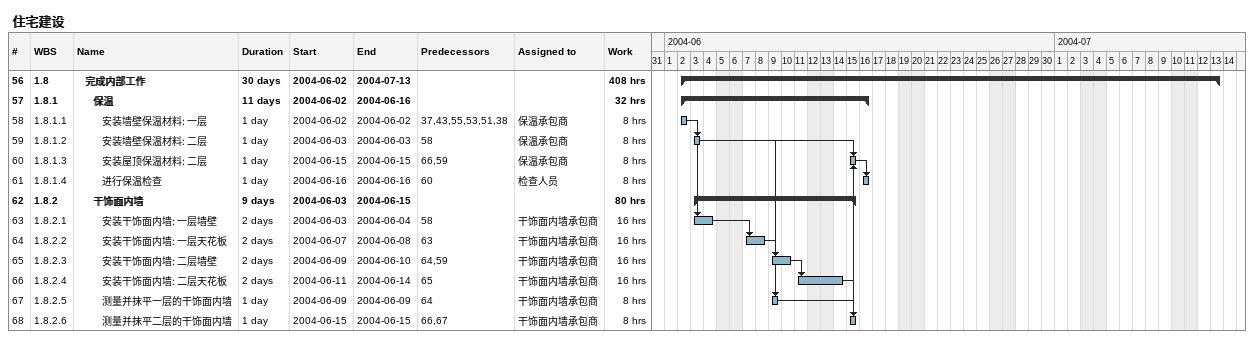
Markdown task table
住宅建设

| ID | WBS | Task | Duration | Start | Finish | Predecessors | Resources | Work (h) |
|---|---|---|---|---|---|---|---|---|
| 56 | 1.8 | **完成内部工作** | 30d | 2004-06-02 | 2004-07-13 |  |  | 408 |
| 57 | 1.8.1 | **保温** | 11d | 2004-06-02 | 2004-06-16 |  |  | 32 |
| 58 | 1.8.1.1 | 安装墙壁保温材料: 一层 | 1d | 2004-06-02 | 2004-06-02 | 37, 43, 55, 53, 51, 38 | 保温承包商 | 8 |
| 59 | 1.8.1.2 | 安装墙壁保温材料: 二层 | 1d | 2004-06-03 | 2004-06-03 | 58 | 保温承包商 | 8 |
| 60 | 1.8.1.3 | 安装屋顶保温材料: 二层 | 1d | 2004-06-15 | 2004-06-15 | 66, 59 | 保温承包商 | 8 |
| 61 | 1.8.1.4 | 进行保温检查 | 1d | 2004-06-16 | 2004-06-16 | 60 | 检查人员 | 8 |
| 62 | 1.8.2 | **干饰面内墙** | 9d | 2004-06-03 | 2004-06-15 |  |  | 80 |
| 63 | 1.8.2.1 | 安装干饰面内墙: 一层墙壁 | 2d | 2004-06-03 | 2004-06-04 | 58 | 干饰面内墙承包商 | 16 |
| 64 | 1.8.2.2 | 安装干饰面内墙: 一层天花板 | 2d | 2004-06-07 | 2004-06-08 | 63 | 干饰面内墙承包商 | 16 |
| 65 | 1.8.2.3 | 安装干饰面内墙: 二层墙壁 | 2d | 2004-06-09 | 2004-06-10 | 64, 59 | 干饰面内墙承包商 | 16 |
| 66 | 1.8.2.4 | 安装干饰面内墙: 二层天花板 | 2d | 2004-06-11 | 2004-06-14 | 65 | 干饰面内墙承包商 | 16 |
| 67 | 1.8.2.5 | 测量并抹平一层的干饰面内墙 | 1d | 2004-06-09 | 2004-06-09 | 64 | 干饰面内墙承包商 | 8 |
| 68 | 1.8.2.6 | 测量并抹平二层的干饰面内墙 | 1d | 2004-06-15 | 2004-06-15 | 66, 67 | 干饰面内墙承包商 | 8 |
